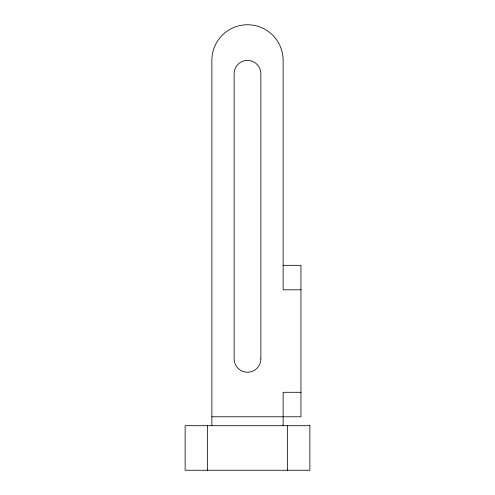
<?xml version="1.0" encoding="UTF-8"?>
<svg xmlns="http://www.w3.org/2000/svg" width="495" height="495" viewBox="0 0 495 495"><rect width="100%" height="100%" fill="white"/><g stroke="black" fill="none" stroke-linecap="round" stroke-linejoin="round"><path stroke-width="0.74" d="M283.14 265.32L300.96 265.32L300.96 416.79L211.86 416.79M300.96 289.822L283.14 289.822L283.14 60.39A35.64 35.64 0 0 0 247.5 24.75A35.64 35.64 0 0 0 211.86 60.39L211.86 425.7M300.96 392.288L283.14 392.288L283.14 425.7M287.595 425.7L287.595 470.25M207.405 425.7L207.405 470.25M309.87 425.7L185.13 425.7L185.13 470.25L309.87 470.25L309.87 425.7M260.865 358.875L260.865 73.755A13.365 13.365 0 0 0 247.5 60.39A13.365 13.365 0 0 0 234.135 73.755L234.135 358.875A13.365 13.365 0 0 0 247.5 372.24A13.365 13.365 0 0 0 260.865 358.875"/></g></svg>
